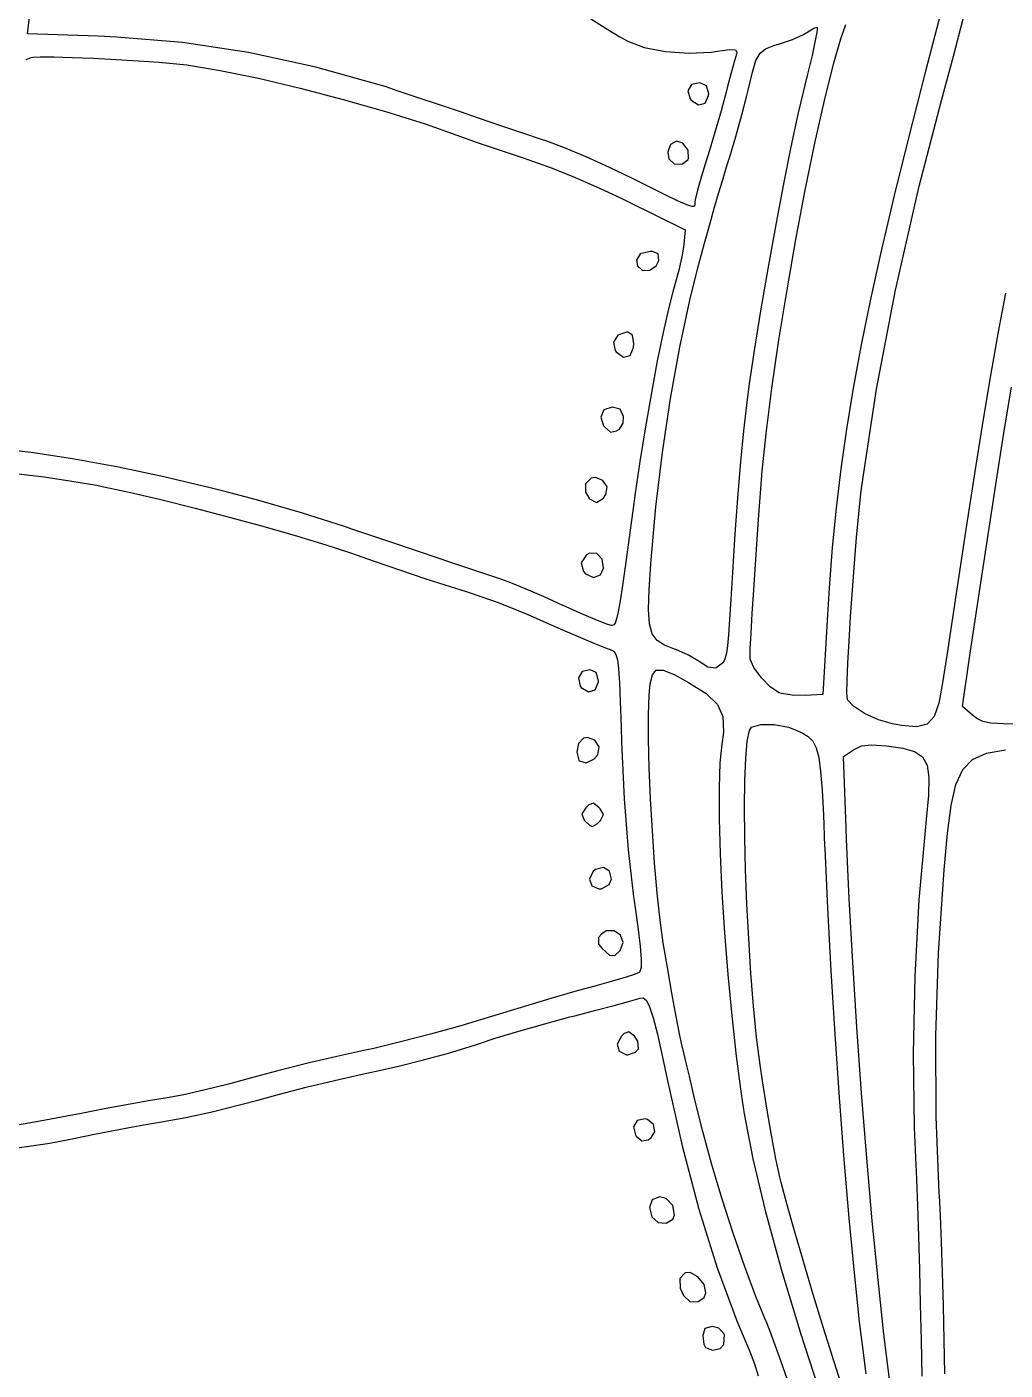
# Model space of a CAD drawing. Header units: inches. Extents: x -2.16 to 7.19, y -6.87 to -1.22.
# Drawn here: x -0.757 to -0.136, y -4.839 to -3.986 of the extents above; entities that cross this region are included whole.
import ezdxf

# ---------------------------------------------------------------- set-up
doc = ezdxf.new("R2010")
doc.units = ezdxf.units.IN
doc.header["$MEASUREMENT"] = 0
doc.layers.add('Front', color=13, linetype='CONTINUOUS', true_color=0xc83434)

msp = doc.modelspace()

# ---------------------------------------------------------------- linework, layer by layer
at = {"layer": 'Front', "linetype": 'CONTINUOUS'}
for p, q in [((-0.75656, -3.9908), (-0.75441, -3.97305)), ((-0.17442, -3.96905), (-0.18634, -4.01466)), ((-0.39954, -3.98102), (-0.38909, -3.9875)), ((-0.16862, -4.0051), (-0.16233, -3.98139)), ((-0.38909, -3.9875), (-0.38043, -3.99272)), ((-0.26384, -3.99134), (-0.26166, -3.99007)), ((-0.26166, -3.99007), (-0.25723, -3.98735)), ((-0.25723, -3.98735), (-0.25511, -3.98655)), ((-0.25517, -3.98883), (-0.25631, -3.99511)), ((-0.25511, -3.98655), (-0.25517, -3.98883)), ((-0.24009, -3.9941), (-0.237, -3.98492)), ((-0.71153, -3.99237), (-0.75656, -3.9908)), ((-0.69981, -3.99288), (-0.71153, -3.99237)), ((-0.6581, -3.99642), (-0.69981, -3.99288)), ((-0.61626, -4.00277), (-0.6581, -3.99642)), ((-0.38043, -3.99272), (-0.37541, -3.99558)), ((-0.37541, -3.99558), (-0.365, -3.99944)), ((-0.28786, -4.00029), (-0.28264, -3.99826)), ((-0.28264, -3.99826), (-0.27896, -3.99717)), ((-0.27896, -3.99717), (-0.27072, -3.99436)), ((-0.27072, -3.99436), (-0.26384, -3.99134)), ((-0.25631, -3.99511), (-0.25837, -4.00458)), ((-0.24443, -4.00938), (-0.24009, -3.9941)), ((-0.75726, -4.00724), (-0.75412, -4.00593)), ((-0.75412, -4.00593), (-0.7531, -4.00571)), ((-0.7531, -4.00571), (-0.74843, -4.00542)), ((-0.74843, -4.00542), (-0.7398, -4.00547)), ((-0.7398, -4.00547), (-0.72822, -4.00579)), ((-0.72822, -4.00579), (-0.71471, -4.00634)), ((-0.71471, -4.00634), (-0.70031, -4.00707)), ((-0.70031, -4.00707), (-0.68602, -4.00792)), ((-0.57346, -4.01211), (-0.61626, -4.00277)), ((-0.365, -3.99944), (-0.35149, -4.00201)), ((-0.35149, -4.00201), (-0.33666, -4.00308)), ((-0.33666, -4.00308), (-0.32229, -4.00247)), ((-0.32229, -4.00247), (-0.31832, -4.00193)), ((-0.31832, -4.00193), (-0.31074, -4.00086)), ((-0.31074, -4.00086), (-0.30701, -4.00098)), ((-0.30641, -4.00379), (-0.3076, -4.00799)), ((-0.30701, -4.00098), (-0.30611, -4.00246)), ((-0.30611, -4.00246), (-0.30641, -4.00379)), ((-0.29396, -4.00774), (-0.2914, -4.00311)), ((-0.2914, -4.00311), (-0.28786, -4.00029)), ((-0.25837, -4.00458), (-0.26118, -4.0164)), ((-0.17617, -4.03311), (-0.16862, -4.0051)), ((-0.68602, -4.00792), (-0.67288, -4.00885)), ((-0.67288, -4.00885), (-0.66189, -4.00981)), ((-0.66189, -4.00981), (-0.65525, -4.01057)), ((-0.65525, -4.01057), (-0.63425, -4.01405)), ((-0.63425, -4.01405), (-0.60989, -4.01908)), ((-0.52882, -4.02461), (-0.57346, -4.01211)), ((-0.30965, -4.0156), (-0.31216, -4.02514)), ((-0.3076, -4.00799), (-0.30965, -4.0156)), ((-0.29889, -4.02655), (-0.29623, -4.01522)), ((-0.29623, -4.01522), (-0.29396, -4.00774)), ((-0.2504, -4.03317), (-0.24443, -4.00938)), ((-0.18634, -4.01466), (-0.19689, -4.05598)), ((-0.60989, -4.01908), (-0.58342, -4.02533)), ((-0.5217, -4.027), (-0.52882, -4.02461)), ((-0.33491, -4.02306), (-0.3372, -4.027)), ((-0.32963, -4.022), (-0.33491, -4.02306)), ((-0.32539, -4.02388), (-0.32963, -4.022)), ((-0.324, -4.02901), (-0.32539, -4.02388)), ((-0.26293, -4.02342), (-0.26711, -4.04109)), ((-0.26118, -4.0164), (-0.26293, -4.02342)), ((-0.58342, -4.02533), (-0.55611, -4.03247)), ((-0.55611, -4.03247), (-0.52923, -4.04016)), ((-0.4815, -4.04047), (-0.5217, -4.027)), ((-0.3372, -4.027), (-0.33569, -4.0322)), ((-0.33569, -4.0322), (-0.33513, -4.03294)), ((-0.33513, -4.03294), (-0.33037, -4.03602)), ((-0.32614, -4.03482), (-0.32403, -4.02991)), ((-0.32403, -4.02991), (-0.324, -4.02901)), ((-0.31285, -4.0278), (-0.31613, -4.03985)), ((-0.31216, -4.02514), (-0.31285, -4.0278)), ((-0.30286, -4.04224), (-0.29969, -4.02993)), ((-0.29969, -4.02993), (-0.29889, -4.02655)), ((-0.25653, -4.06035), (-0.2504, -4.03317)), ((-0.19027, -4.08754), (-0.17617, -4.03311)), ((-0.52923, -4.04016), (-0.50403, -4.04809)), ((-0.47021, -4.04446), (-0.4815, -4.04047)), ((-0.33037, -4.03602), (-0.32614, -4.03482)), ((-0.31613, -4.03985), (-0.32023, -4.05404)), ((-0.26711, -4.04109), (-0.27176, -4.06266)), ((-0.50403, -4.04809), (-0.484, -4.05509)), ((-0.45543, -4.04955), (-0.47021, -4.04446)), ((-0.44146, -4.05424), (-0.45543, -4.04955)), ((-0.30672, -4.05607), (-0.30286, -4.04224)), ((-0.484, -4.05509), (-0.47099, -4.05977)), ((-0.43025, -4.05785), (-0.44146, -4.05424)), ((-0.42683, -4.05898), (-0.43025, -4.05785)), ((-0.32023, -4.05404), (-0.32438, -4.06775)), ((-0.31061, -4.06905), (-0.30672, -4.05607)), ((-0.19689, -4.05598), (-0.20616, -4.09352)), ((-0.47099, -4.05977), (-0.45584, -4.065)), ((-0.45584, -4.065), (-0.44116, -4.06989)), ((-0.41554, -4.06327), (-0.42683, -4.05898)), ((-0.40898, -4.06602), (-0.41554, -4.06327)), ((-0.40181, -4.06903), (-0.40898, -4.06602)), ((-0.34826, -4.06113), (-0.34998, -4.06602)), ((-0.34998, -4.06602), (-0.34934, -4.0703)), ((-0.34438, -4.05905), (-0.34826, -4.06113)), ((-0.34044, -4.0603), (-0.34438, -4.05905)), ((-0.33692, -4.06463), (-0.34044, -4.0603)), ((-0.33672, -4.06998), (-0.33692, -4.06463)), ((-0.27176, -4.06266), (-0.27667, -4.08706)), ((-0.26265, -4.09004), (-0.25653, -4.06035)), ((-0.44116, -4.06989), (-0.4365, -4.07139)), ((-0.4365, -4.07139), (-0.42502, -4.07547)), ((-0.42502, -4.07547), (-0.41071, -4.08122)), ((-0.38707, -4.07567), (-0.40181, -4.06903)), ((-0.37275, -4.08255), (-0.38707, -4.07567)), ((-0.34934, -4.0703), (-0.34597, -4.07347)), ((-0.34597, -4.07347), (-0.3411, -4.07365)), ((-0.3411, -4.07365), (-0.33719, -4.07092)), ((-0.33719, -4.07092), (-0.33672, -4.06998)), ((-0.32539, -4.07095), (-0.32856, -4.08132)), ((-0.32438, -4.06775), (-0.32539, -4.07095)), ((-0.3153, -4.08416), (-0.31258, -4.07534)), ((-0.31258, -4.07534), (-0.31061, -4.06905)), ((-0.41071, -4.08122), (-0.39515, -4.08796)), ((-0.36355, -4.08715), (-0.37275, -4.08255)), ((-0.32856, -4.08132), (-0.33105, -4.09013)), ((-0.31774, -4.09232), (-0.3153, -4.08416)), ((-0.39515, -4.08796), (-0.37992, -4.09503)), ((-0.35171, -4.09303), (-0.36355, -4.08715)), ((-0.33105, -4.09013), (-0.33251, -4.09614)), ((-0.32023, -4.10091), (-0.31774, -4.09232)), ((-0.27667, -4.08706), (-0.28165, -4.11325)), ((-0.2686, -4.12132), (-0.26265, -4.09004)), ((-0.20539, -4.1535), (-0.19027, -4.08754)), ((-0.37992, -4.09503), (-0.37525, -4.09732)), ((-0.37525, -4.09732), (-0.339, -4.1153)), ((-0.34337, -4.09707), (-0.35171, -4.09303)), ((-0.33792, -4.09951), (-0.34337, -4.09707)), ((-0.33474, -4.10057), (-0.33792, -4.09951)), ((-0.33322, -4.10049), (-0.33474, -4.10057)), ((-0.33276, -4.09949), (-0.33322, -4.10049)), ((-0.33275, -4.09783), (-0.33276, -4.09949)), ((-0.33251, -4.09614), (-0.33275, -4.09783)), ((-0.32307, -4.11104), (-0.32023, -4.10091)), ((-0.20616, -4.09352), (-0.21424, -4.12777)), ((-0.339, -4.1153), (-0.33971, -4.12454)), ((-0.32658, -4.12381), (-0.32307, -4.11104)), ((-0.28165, -4.11325), (-0.28651, -4.14015)), ((-0.33971, -4.12454), (-0.34078, -4.13129)), ((-0.33108, -4.1403), (-0.32658, -4.12381)), ((-0.27423, -4.15331), (-0.2686, -4.12132)), ((-0.36753, -4.1305), (-0.36989, -4.13457)), ((-0.36989, -4.13457), (-0.36923, -4.13809)), ((-0.36117, -4.12905), (-0.36753, -4.1305)), ((-0.35969, -4.12909), (-0.36117, -4.12905)), ((-0.35605, -4.13044), (-0.35969, -4.12909)), ((-0.35725, -4.13816), (-0.3557, -4.13467)), ((-0.3557, -4.13467), (-0.35605, -4.13044)), ((-0.34078, -4.13129), (-0.34299, -4.14097)), ((-0.21424, -4.12777), (-0.22123, -4.15922)), ((-0.36923, -4.13809), (-0.36603, -4.14108)), ((-0.36603, -4.14108), (-0.36138, -4.14093)), ((-0.36138, -4.14093), (-0.35725, -4.13816)), ((-0.34299, -4.14097), (-0.3459, -4.15177)), ((-0.33603, -4.16), (-0.33108, -4.1403)), ((-0.28651, -4.14015), (-0.29106, -4.16671)), ((-0.3459, -4.15177), (-0.34672, -4.15454)), ((-0.34672, -4.15454), (-0.34961, -4.16544)), ((-0.34236, -4.18981), (-0.33603, -4.16)), ((-0.27936, -4.1851), (-0.27423, -4.15331)), ((-0.22123, -4.15922), (-0.22722, -4.18837)), ((-0.21747, -4.21636), (-0.20539, -4.1535)), ((-0.13564, -4.15544), (-0.14013, -4.17996)), ((-0.34961, -4.16544), (-0.35296, -4.1804)), ((-0.29106, -4.16671), (-0.2951, -4.19188)), ((-0.38171, -4.18217), (-0.38444, -4.18661)), ((-0.38444, -4.18661), (-0.38347, -4.19182)), ((-0.37622, -4.1803), (-0.38171, -4.18217)), ((-0.37533, -4.18034), (-0.37622, -4.1803)), ((-0.37233, -4.18223), (-0.37533, -4.18034)), ((-0.3715, -4.18776), (-0.37233, -4.18223)), ((-0.35296, -4.1804), (-0.35661, -4.19849)), ((-0.28383, -4.21579), (-0.27936, -4.1851)), ((-0.14013, -4.17996), (-0.14476, -4.20648)), ((-0.38347, -4.19182), (-0.38283, -4.19269)), ((-0.38283, -4.19269), (-0.378, -4.19607)), ((-0.378, -4.19607), (-0.37388, -4.19497)), ((-0.37388, -4.19497), (-0.37163, -4.1899)), ((-0.37163, -4.1899), (-0.3715, -4.18776)), ((-0.34818, -4.22244), (-0.34236, -4.18981)), ((-0.2951, -4.19188), (-0.29844, -4.21458)), ((-0.22722, -4.18837), (-0.23231, -4.21572)), ((-0.35661, -4.19849), (-0.36038, -4.2188)), ((-0.14476, -4.20648), (-0.14961, -4.23547)), ((-0.36038, -4.2188), (-0.36412, -4.24041)), ((-0.29844, -4.21458), (-0.30002, -4.22655)), ((-0.28748, -4.24449), (-0.28383, -4.21579)), ((-0.23231, -4.21572), (-0.23658, -4.24177)), ((-0.22661, -4.27655), (-0.21747, -4.21636)), ((-0.13607, -4.24166), (-0.13174, -4.21513)), ((-0.38521, -4.2278), (-0.39055, -4.22964)), ((-0.38022, -4.22907), (-0.38521, -4.2278)), ((-0.37815, -4.23376), (-0.38022, -4.22907)), ((-0.35329, -4.25666), (-0.34818, -4.22244)), ((-0.30002, -4.22655), (-0.30188, -4.2429)), ((-0.39055, -4.22964), (-0.39257, -4.23414)), ((-0.39257, -4.23414), (-0.39068, -4.23973)), ((-0.37837, -4.23798), (-0.37815, -4.23376)), ((-0.14961, -4.23547), (-0.15476, -4.2674)), ((-0.39068, -4.23973), (-0.39015, -4.24042)), ((-0.39015, -4.24042), (-0.38642, -4.24366)), ((-0.38642, -4.24366), (-0.38245, -4.24291)), ((-0.38245, -4.24291), (-0.38065, -4.24185)), ((-0.38065, -4.24185), (-0.37837, -4.23798)), ((-0.36412, -4.24041), (-0.36765, -4.26242)), ((-0.30188, -4.2429), (-0.30377, -4.26229)), ((-0.29015, -4.2703), (-0.28748, -4.24449)), ((-0.23658, -4.24177), (-0.24014, -4.267)), ((-0.14077, -4.27137), (-0.13607, -4.24166)), ((-0.75277, -4.25689), (-0.77664, -4.25401)), ((-0.72663, -4.26093), (-0.75277, -4.25689)), ((-0.69881, -4.26603), (-0.72663, -4.26093)), ((-0.36765, -4.26242), (-0.3708, -4.28391)), ((-0.35749, -4.29121), (-0.35329, -4.25666)), ((-0.30377, -4.26229), (-0.30554, -4.2828)), ((-0.76412, -4.26995), (-0.74601, -4.27218)), ((-0.66989, -4.27209), (-0.69881, -4.26603)), ((-0.29114, -4.28238), (-0.29025, -4.27134)), ((-0.29025, -4.27134), (-0.29015, -4.2703)), ((-0.24014, -4.267), (-0.24308, -4.29192)), ((-0.15476, -4.2674), (-0.16031, -4.30273)), ((-0.14593, -4.30471), (-0.14077, -4.27137)), ((-0.74601, -4.27218), (-0.72834, -4.27473)), ((-0.72834, -4.27473), (-0.71243, -4.27745)), ((-0.71243, -4.27745), (-0.709, -4.27812)), ((-0.709, -4.27812), (-0.69187, -4.28179)), ((-0.64049, -4.279), (-0.66989, -4.27209)), ((-0.62949, -4.28186), (-0.64049, -4.279)), ((-0.40212, -4.27654), (-0.40226, -4.28186)), ((-0.39855, -4.27297), (-0.40212, -4.27654)), ((-0.39595, -4.27252), (-0.39855, -4.27297)), ((-0.39125, -4.27436), (-0.39595, -4.27252)), ((-0.38851, -4.2785), (-0.39125, -4.27436)), ((-0.38922, -4.28332), (-0.38851, -4.2785)), ((-0.22735, -4.28264), (-0.22661, -4.27655)), ((-0.69187, -4.28179), (-0.67186, -4.2865)), ((-0.67186, -4.2865), (-0.65008, -4.29194)), ((-0.61118, -4.28664), (-0.62949, -4.28186)), ((-0.58257, -4.29491), (-0.61118, -4.28664)), ((-0.40226, -4.28186), (-0.39971, -4.28608)), ((-0.39971, -4.28608), (-0.39522, -4.28829)), ((-0.39522, -4.28829), (-0.39087, -4.28561)), ((-0.39087, -4.28561), (-0.38922, -4.28332)), ((-0.3715, -4.28905), (-0.37442, -4.31067)), ((-0.3708, -4.28391), (-0.3715, -4.28905)), ((-0.30554, -4.2828), (-0.30701, -4.30246)), ((-0.29217, -4.29612), (-0.29114, -4.28238)), ((-0.22871, -4.29552), (-0.22735, -4.28264)), ((-0.65008, -4.29194), (-0.6276, -4.29782)), ((-0.55525, -4.3037), (-0.58257, -4.29491)), ((-0.36059, -4.32487), (-0.35749, -4.29121)), ((-0.29327, -4.31158), (-0.29217, -4.29612)), ((-0.24308, -4.29192), (-0.24549, -4.31702)), ((-0.2301, -4.31055), (-0.22871, -4.29552)), ((-0.6276, -4.29782), (-0.60554, -4.30385)), ((-0.60554, -4.30385), (-0.58497, -4.30974)), ((-0.54986, -4.30553), (-0.55525, -4.3037)), ((-0.52841, -4.31281), (-0.54986, -4.30553)), ((-0.30701, -4.30246), (-0.30759, -4.31155)), ((-0.16031, -4.30273), (-0.16631, -4.34191)), ((-0.15162, -4.34212), (-0.14593, -4.30471)), ((-0.58497, -4.30974), (-0.56699, -4.31519)), ((-0.50707, -4.32001), (-0.52841, -4.31281)), ((-0.37442, -4.31067), (-0.37677, -4.32784)), ((-0.30759, -4.31155), (-0.30885, -4.33285)), ((-0.29436, -4.32782), (-0.29327, -4.31158)), ((-0.23147, -4.32695), (-0.2301, -4.31055)), ((-0.56699, -4.31519), (-0.55269, -4.31991)), ((-0.55269, -4.31991), (-0.5515, -4.32034)), ((-0.5515, -4.32034), (-0.53629, -4.32569)), ((-0.48712, -4.3267), (-0.50707, -4.32001)), ((-0.4015, -4.32155), (-0.40499, -4.3267)), ((-0.39963, -4.32045), (-0.4015, -4.32155)), ((-0.39505, -4.32074), (-0.39963, -4.32045)), ((-0.39161, -4.32433), (-0.39505, -4.32074)), ((-0.24549, -4.31702), (-0.24746, -4.34279)), ((-0.53629, -4.32569), (-0.5196, -4.33141)), ((-0.5196, -4.33141), (-0.50357, -4.33676)), ((-0.48699, -4.32675), (-0.48712, -4.3267)), ((-0.46933, -4.33264), (-0.48699, -4.32675)), ((-0.40499, -4.3267), (-0.4035, -4.33209)), ((-0.39272, -4.33428), (-0.39075, -4.33005)), ((-0.39075, -4.33005), (-0.39161, -4.32433)), ((-0.37677, -4.32784), (-0.37866, -4.34108)), ((-0.36185, -4.34386), (-0.36076, -4.32723)), ((-0.36076, -4.32723), (-0.36059, -4.32487)), ((-0.2954, -4.34387), (-0.29436, -4.32782)), ((-0.23276, -4.34393), (-0.23147, -4.32695)), ((-0.50357, -4.33676), (-0.4915, -4.34067)), ((-0.45525, -4.33729), (-0.46933, -4.33264)), ((-0.44955, -4.33939), (-0.45525, -4.33729)), ((-0.43995, -4.34331), (-0.44955, -4.33939)), ((-0.4035, -4.33209), (-0.40217, -4.33362)), ((-0.40217, -4.33362), (-0.39717, -4.33602)), ((-0.39717, -4.33602), (-0.39272, -4.33428)), ((-0.30885, -4.33285), (-0.30988, -4.34972)), ((-0.4915, -4.34067), (-0.47808, -4.34494)), ((-0.47808, -4.34494), (-0.46744, -4.34846)), ((-0.46744, -4.34846), (-0.45825, -4.35174)), ((-0.42846, -4.34827), (-0.43995, -4.34331)), ((-0.4165, -4.35366), (-0.42846, -4.34827)), ((-0.37866, -4.34108), (-0.38016, -4.35089)), ((-0.36218, -4.35633), (-0.36185, -4.34386)), ((-0.29632, -4.35877), (-0.2954, -4.34387)), ((-0.24746, -4.34279), (-0.24853, -4.35976)), ((-0.23392, -4.36068), (-0.23276, -4.34393)), ((-0.16631, -4.34191), (-0.17287, -4.38542)), ((-0.1579, -4.38405), (-0.15162, -4.34212)), ((-0.45825, -4.35174), (-0.44917, -4.35527)), ((-0.44917, -4.35527), (-0.43886, -4.35958)), ((-0.41648, -4.35367), (-0.4165, -4.35366)), ((-0.40556, -4.3586), (-0.41648, -4.35367)), ((-0.38016, -4.35089), (-0.38138, -4.35779)), ((-0.36155, -4.36535), (-0.36218, -4.35633)), ((-0.30988, -4.34972), (-0.31073, -4.36271)), ((-0.43886, -4.35958), (-0.42599, -4.36518)), ((-0.42599, -4.36518), (-0.41823, -4.36859)), ((-0.39616, -4.36265), (-0.40556, -4.3586)), ((-0.38928, -4.36541), (-0.39616, -4.36265)), ((-0.38592, -4.36645), (-0.38928, -4.36541)), ((-0.38337, -4.36489), (-0.38432, -4.3661)), ((-0.38242, -4.36229), (-0.38337, -4.36489)), ((-0.38138, -4.35779), (-0.38242, -4.36229)), ((-0.35978, -4.37165), (-0.36155, -4.36535)), ((-0.31073, -4.36271), (-0.31146, -4.37237)), ((-0.29706, -4.37156), (-0.29632, -4.35877)), ((-0.24853, -4.35976), (-0.2515, -4.4103)), ((-0.23489, -4.37642), (-0.23392, -4.36068)), ((-0.41823, -4.36859), (-0.40695, -4.3735)), ((-0.40695, -4.3735), (-0.39702, -4.3777)), ((-0.38537, -4.36644), (-0.38592, -4.36645)), ((-0.38432, -4.3661), (-0.38537, -4.36644)), ((-0.35667, -4.37595), (-0.35978, -4.37165)), ((-0.31146, -4.37237), (-0.31212, -4.37926)), ((-0.29755, -4.38128), (-0.29706, -4.37156)), ((-0.39702, -4.3777), (-0.38953, -4.38074)), ((-0.38953, -4.38074), (-0.38551, -4.3822)), ((-0.38551, -4.3822), (-0.38548, -4.38221)), ((-0.38548, -4.38221), (-0.38403, -4.38296)), ((-0.35205, -4.37895), (-0.35667, -4.37595)), ((-0.34572, -4.38139), (-0.35205, -4.37895)), ((-0.34478, -4.38171), (-0.34572, -4.38139)), ((-0.33674, -4.38523), (-0.34478, -4.38171)), ((-0.31212, -4.37926), (-0.31277, -4.38394)), ((-0.29773, -4.38698), (-0.29755, -4.38128)), ((-0.23563, -4.39035), (-0.23489, -4.37642)), ((-0.38403, -4.38296), (-0.38288, -4.38477)), ((-0.38288, -4.38477), (-0.38199, -4.38823)), ((-0.38199, -4.38823), (-0.38127, -4.39397)), ((-0.33013, -4.38923), (-0.33674, -4.38523)), ((-0.32443, -4.39289), (-0.33013, -4.38923)), ((-0.31532, -4.39039), (-0.3195, -4.39356)), ((-0.31518, -4.39022), (-0.31532, -4.39039)), ((-0.31425, -4.38886), (-0.31518, -4.39022)), ((-0.31346, -4.38695), (-0.31425, -4.38886)), ((-0.31277, -4.38394), (-0.31346, -4.38695)), ((-0.29767, -4.38775), (-0.29773, -4.38698)), ((-0.29529, -4.39317), (-0.29767, -4.38775)), ((-0.23608, -4.40168), (-0.23563, -4.39035)), ((-0.17287, -4.38542), (-0.17547, -4.4028)), ((-0.16294, -4.4178), (-0.1579, -4.38405)), ((-0.40431, -4.39573), (-0.40668, -4.39978)), ((-0.40668, -4.39978), (-0.40552, -4.40488)), ((-0.3993, -4.39454), (-0.40431, -4.39573)), ((-0.39544, -4.39631), (-0.3993, -4.39454)), ((-0.394, -4.40151), (-0.39544, -4.39631)), ((-0.38127, -4.39397), (-0.38067, -4.40258)), ((-0.36114, -4.40342), (-0.35971, -4.3977)), ((-0.35971, -4.3977), (-0.35724, -4.39485)), ((-0.35724, -4.39485), (-0.35294, -4.39483)), ((-0.35294, -4.39483), (-0.346, -4.39763)), ((-0.346, -4.39763), (-0.33674, -4.40259)), ((-0.3195, -4.39356), (-0.32443, -4.39289)), ((-0.29051, -4.39963), (-0.29529, -4.39317)), ((-0.2847, -4.40551), (-0.29051, -4.39963)), ((-0.40552, -4.40488), (-0.40489, -4.40572)), ((-0.40489, -4.40572), (-0.40026, -4.40859)), ((-0.40026, -4.40859), (-0.39609, -4.40725)), ((-0.39609, -4.40725), (-0.39402, -4.40232)), ((-0.39402, -4.40232), (-0.394, -4.40151)), ((-0.38067, -4.40258), (-0.38012, -4.41468)), ((-0.36186, -4.41065), (-0.36114, -4.40342)), ((-0.33674, -4.40259), (-0.3255, -4.40969)), ((-0.2792, -4.40918), (-0.2847, -4.40551)), ((-0.23618, -4.40962), (-0.23608, -4.40168)), ((-0.17547, -4.4028), (-0.17783, -4.41569)), ((-0.38012, -4.41468), (-0.37956, -4.43086)), ((-0.36226, -4.42301), (-0.36186, -4.41065)), ((-0.3255, -4.40969), (-0.31847, -4.41655)), ((-0.31847, -4.41655), (-0.31504, -4.4243)), ((-0.27768, -4.40967), (-0.2792, -4.40918)), ((-0.27089, -4.41068), (-0.27768, -4.40967)), ((-0.26275, -4.41082), (-0.27089, -4.41068)), ((-0.2515, -4.4103), (-0.26275, -4.41082)), ((-0.23588, -4.41337), (-0.23618, -4.40962)), ((-0.2358, -4.41357), (-0.23588, -4.41337)), ((-0.23204, -4.41776), (-0.2358, -4.41357)), ((-0.17783, -4.41569), (-0.18086, -4.42422)), ((-0.3622, -4.4387), (-0.36226, -4.42301)), ((-0.31504, -4.4243), (-0.3146, -4.43407)), ((-0.22502, -4.42226), (-0.23204, -4.41776)), ((-0.21627, -4.42624), (-0.22502, -4.42226)), ((-0.18086, -4.42422), (-0.18533, -4.429)), ((-0.15645, -4.42342), (-0.16294, -4.4178)), ((-0.15384, -4.42546), (-0.15645, -4.42342)), ((-0.15002, -4.42735), (-0.15384, -4.42546)), ((-0.37956, -4.43086), (-0.37926, -4.44059)), ((-0.3146, -4.43407), (-0.31559, -4.4418)), ((-0.29946, -4.43997), (-0.29811, -4.43312)), ((-0.29811, -4.43312), (-0.29686, -4.43096)), ((-0.29686, -4.43096), (-0.29091, -4.42932)), ((-0.29091, -4.42932), (-0.2824, -4.4294)), ((-0.2824, -4.4294), (-0.27342, -4.43109)), ((-0.27342, -4.43109), (-0.26954, -4.43245)), ((-0.26954, -4.43245), (-0.26466, -4.43461)), ((-0.20729, -4.42888), (-0.21627, -4.42624)), ((-0.20167, -4.42989), (-0.20729, -4.42888)), ((-0.19201, -4.43068), (-0.20167, -4.42989)), ((-0.18533, -4.429), (-0.19201, -4.43068)), ((-0.14477, -4.42844), (-0.15002, -4.42735)), ((-0.1369, -4.42893), (-0.14477, -4.42844)), ((-0.12522, -4.42905), (-0.1369, -4.42893)), ((-0.40666, -4.44142), (-0.40779, -4.44696)), ((-0.40355, -4.43797), (-0.40666, -4.44142)), ((-0.40095, -4.43751), (-0.40355, -4.43797)), ((-0.39623, -4.43934), (-0.40095, -4.43751)), ((-0.39353, -4.44354), (-0.39623, -4.43934)), ((-0.37926, -4.44059), (-0.37768, -4.47655)), ((-0.36173, -4.45685), (-0.3622, -4.4387)), ((-0.31559, -4.4418), (-0.31683, -4.45357)), ((-0.30041, -4.45078), (-0.29946, -4.43997)), ((-0.26466, -4.43461), (-0.26083, -4.43687)), ((-0.26083, -4.43687), (-0.2579, -4.43984)), ((-0.2579, -4.43984), (-0.2557, -4.44413)), ((-0.22686, -4.44294), (-0.22052, -4.44218)), ((-0.22052, -4.44218), (-0.21117, -4.44289)), ((-0.40779, -4.44696), (-0.40648, -4.45189)), ((-0.39686, -4.45137), (-0.39431, -4.44847)), ((-0.39431, -4.44847), (-0.39353, -4.44354)), ((-0.30098, -4.46493), (-0.30041, -4.45078)), ((-0.2557, -4.44413), (-0.25408, -4.45034)), ((-0.25408, -4.45034), (-0.2529, -4.45908)), ((-0.23848, -4.44965), (-0.232, -4.4454)), ((-0.23678, -4.49497), (-0.23848, -4.44965)), ((-0.232, -4.4454), (-0.22686, -4.44294)), ((-0.21117, -4.44289), (-0.21101, -4.44291)), ((-0.21101, -4.44291), (-0.20071, -4.44439)), ((-0.20071, -4.44439), (-0.19322, -4.44644)), ((-0.19322, -4.44644), (-0.18818, -4.44975)), ((-0.18818, -4.44975), (-0.18527, -4.45503)), ((-0.15639, -4.4515), (-0.14752, -4.44751)), ((-0.14752, -4.44751), (-0.1355, -4.44534)), ((-0.40648, -4.45189), (-0.40599, -4.45247)), ((-0.40599, -4.45247), (-0.40179, -4.45366)), ((-0.40179, -4.45366), (-0.39686, -4.45137)), ((-0.3609, -4.47657), (-0.36173, -4.45685)), ((-0.31683, -4.45357), (-0.3174, -4.46957)), ((-0.2529, -4.45908), (-0.25198, -4.47096)), ((-0.18527, -4.45503), (-0.18415, -4.46298)), ((-0.1671, -4.46746), (-0.16272, -4.45794)), ((-0.16272, -4.45794), (-0.15639, -4.4515)), ((-0.30118, -4.48186), (-0.30098, -4.46493)), ((-0.18415, -4.46298), (-0.18448, -4.4743)), ((-0.17011, -4.48072), (-0.1671, -4.46746)), ((-0.37768, -4.47655), (-0.37517, -4.50885)), ((-0.35975, -4.49698), (-0.3609, -4.47657)), ((-0.3174, -4.46957), (-0.31735, -4.48908)), ((-0.25198, -4.47096), (-0.25119, -4.48659)), ((-0.18448, -4.4743), (-0.18593, -4.48969)), ((-0.40191, -4.48214), (-0.40462, -4.48599)), ((-0.39999, -4.48033), (-0.40191, -4.48214)), ((-0.3971, -4.47933), (-0.39999, -4.48033)), ((-0.39359, -4.48214), (-0.3971, -4.47933)), ((-0.39291, -4.48283), (-0.39359, -4.48214)), ((-0.39081, -4.48649), (-0.39291, -4.48283)), ((-0.30102, -4.50094), (-0.30118, -4.48186)), ((-0.17235, -4.49833), (-0.17011, -4.48072)), ((-0.40462, -4.48599), (-0.40337, -4.48952)), ((-0.40337, -4.48952), (-0.40285, -4.49017)), ((-0.40285, -4.49017), (-0.39936, -4.49337)), ((-0.39936, -4.49337), (-0.39775, -4.49405)), ((-0.39775, -4.49405), (-0.39477, -4.49235)), ((-0.39477, -4.49235), (-0.39264, -4.49017)), ((-0.39264, -4.49017), (-0.39081, -4.48649)), ((-0.31735, -4.48908), (-0.31673, -4.51139)), ((-0.25119, -4.48659), (-0.25036, -4.50656)), ((-0.18593, -4.48969), (-0.18643, -4.49426)), ((-0.35833, -4.51718), (-0.35975, -4.49698)), ((-0.30053, -4.52161), (-0.30102, -4.50094)), ((-0.2365, -4.50213), (-0.23678, -4.49497)), ((-0.23477, -4.54001), (-0.2365, -4.50213)), ((-0.18643, -4.49426), (-0.1906, -4.54066)), ((-0.17453, -4.52147), (-0.17235, -4.49833)), ((-0.37517, -4.50885), (-0.37166, -4.53879)), ((-0.25036, -4.50656), (-0.2503, -4.50796)), ((-0.2503, -4.50796), (-0.24859, -4.54599)), ((-0.35667, -4.53631), (-0.35833, -4.51718)), ((-0.31673, -4.51139), (-0.31557, -4.53579)), ((-0.39728, -4.52251), (-0.39975, -4.52746)), ((-0.39975, -4.52746), (-0.39829, -4.53176)), ((-0.39579, -4.5213), (-0.39728, -4.52251)), ((-0.39083, -4.52015), (-0.39579, -4.5213)), ((-0.38688, -4.52248), (-0.39083, -4.52015)), ((-0.38708, -4.5308), (-0.38574, -4.52749)), ((-0.38574, -4.52749), (-0.38688, -4.52248)), ((-0.29972, -4.54325), (-0.30053, -4.52161)), ((-0.17808, -4.57415), (-0.17453, -4.52147)), ((-0.39829, -4.53176), (-0.39369, -4.53369)), ((-0.39369, -4.53369), (-0.39213, -4.5336)), ((-0.39213, -4.5336), (-0.38708, -4.5308)), ((-0.35483, -4.55348), (-0.35667, -4.53631)), ((-0.31557, -4.53579), (-0.31393, -4.56154)), ((-0.37166, -4.53879), (-0.37129, -4.54134)), ((-0.37129, -4.54134), (-0.36902, -4.55782)), ((-0.2986, -4.56527), (-0.29972, -4.54325)), ((-0.23255, -4.58009), (-0.23477, -4.54001)), ((-0.1906, -4.54066), (-0.1932, -4.58931)), ((-0.24859, -4.54599), (-0.24645, -4.58561)), ((-0.38901, -4.56029), (-0.39215, -4.56238)), ((-0.38393, -4.56019), (-0.38901, -4.56029)), ((-0.37992, -4.56301), (-0.38393, -4.56019)), ((-0.36902, -4.55782), (-0.36756, -4.56996)), ((-0.35285, -4.5678), (-0.35483, -4.55348)), ((-0.31393, -4.56154), (-0.31183, -4.58794)), ((-0.39215, -4.56238), (-0.39388, -4.56462)), ((-0.39388, -4.56462), (-0.39388, -4.56868)), ((-0.39388, -4.56868), (-0.39387, -4.56873)), ((-0.39387, -4.56873), (-0.39157, -4.57147)), ((-0.38027, -4.57283), (-0.37826, -4.5676)), ((-0.37826, -4.5676), (-0.37992, -4.56301)), ((-0.36756, -4.56996), (-0.36687, -4.57835)), ((-0.35023, -4.5836), (-0.35285, -4.5678)), ((-0.29718, -4.58708), (-0.2986, -4.56527)), ((-0.39157, -4.57147), (-0.38696, -4.57569)), ((-0.38696, -4.57569), (-0.38354, -4.57588)), ((-0.38354, -4.57588), (-0.38027, -4.57283)), ((-0.36687, -4.57835), (-0.36692, -4.5836)), ((-0.1798, -4.62694), (-0.17808, -4.57415)), ((-0.36817, -4.58681), (-0.37178, -4.58822)), ((-0.36766, -4.58629), (-0.36817, -4.58681)), ((-0.36692, -4.5836), (-0.36766, -4.58629)), ((-0.34739, -4.5998), (-0.35023, -4.5836)), ((-0.29549, -4.60809), (-0.29718, -4.58708)), ((-0.24645, -4.58561), (-0.24395, -4.62595)), ((-0.2299, -4.62146), (-0.23255, -4.58009)), ((-0.39638, -4.59535), (-0.40756, -4.59843)), ((-0.38882, -4.59331), (-0.39638, -4.59535)), ((-0.37906, -4.59051), (-0.38882, -4.59331)), ((-0.37178, -4.58822), (-0.37906, -4.59051)), ((-0.31183, -4.58794), (-0.30934, -4.61427)), ((-0.1932, -4.58931), (-0.19419, -4.63818)), ((-0.42202, -4.6026), (-0.43828, -4.60743)), ((-0.40756, -4.59843), (-0.42202, -4.6026)), ((-0.37481, -4.60513), (-0.369, -4.60346)), ((-0.369, -4.60346), (-0.36765, -4.603)), ((-0.36765, -4.603), (-0.36551, -4.60282)), ((-0.36551, -4.60282), (-0.36351, -4.60449)), ((-0.36351, -4.60449), (-0.36147, -4.60856)), ((-0.34465, -4.61461), (-0.34739, -4.5998)), ((-0.45487, -4.61247), (-0.46409, -4.61534)), ((-0.43828, -4.60743), (-0.45487, -4.61247)), ((-0.409, -4.61414), (-0.39575, -4.61072)), ((-0.39575, -4.61072), (-0.38404, -4.60764)), ((-0.38404, -4.60764), (-0.37481, -4.60513)), ((-0.36147, -4.60856), (-0.35923, -4.61554)), ((-0.29354, -4.62769), (-0.29549, -4.60809)), ((-0.48146, -4.62054), (-0.50062, -4.62587)), ((-0.46409, -4.61534), (-0.48146, -4.62054)), ((-0.44452, -4.62395), (-0.42813, -4.61925)), ((-0.42813, -4.61925), (-0.41215, -4.61495)), ((-0.41215, -4.61495), (-0.409, -4.61414)), ((-0.35923, -4.61554), (-0.35659, -4.62598)), ((-0.34224, -4.62683), (-0.34465, -4.61461)), ((-0.30934, -4.61427), (-0.30648, -4.63981)), ((-0.2269, -4.66323), (-0.2299, -4.62146)), ((-0.50062, -4.62587), (-0.51966, -4.63082)), ((-0.47083, -4.63221), (-0.45956, -4.62851)), ((-0.45956, -4.62851), (-0.44452, -4.62395)), ((-0.37934, -4.62707), (-0.38205, -4.63221)), ((-0.37757, -4.62539), (-0.37934, -4.62707)), ((-0.37465, -4.62432), (-0.37757, -4.62539)), ((-0.37115, -4.62707), (-0.37465, -4.62432)), ((-0.36897, -4.6304), (-0.37115, -4.62707)), ((-0.35659, -4.62598), (-0.35339, -4.64039)), ((-0.34038, -4.6353), (-0.34224, -4.62683)), ((-0.29134, -4.6453), (-0.29354, -4.62769)), ((-0.24395, -4.62595), (-0.24116, -4.66617)), ((-0.17966, -4.67826), (-0.1798, -4.62694)), ((-0.54302, -4.63626), (-0.56005, -4.64001)), ((-0.5367, -4.63489), (-0.54302, -4.63626)), ((-0.51966, -4.63082), (-0.5367, -4.63489)), ((-0.50499, -4.64213), (-0.48923, -4.63788)), ((-0.48923, -4.63788), (-0.47609, -4.63395)), ((-0.47609, -4.63395), (-0.4715, -4.63242)), ((-0.4715, -4.63242), (-0.47083, -4.63221)), ((-0.38205, -4.63221), (-0.38079, -4.63674)), ((-0.38079, -4.63674), (-0.37614, -4.63901)), ((-0.37525, -4.63905), (-0.37037, -4.63736)), ((-0.37037, -4.63736), (-0.36858, -4.6351)), ((-0.36858, -4.6351), (-0.36897, -4.6304)), ((-0.34028, -4.63572), (-0.34038, -4.6353)), ((-0.33866, -4.64237), (-0.34028, -4.63572)), ((-0.19419, -4.63818), (-0.19351, -4.68525)), ((-0.57929, -4.64458), (-0.59834, -4.64938)), ((-0.56005, -4.64001), (-0.57929, -4.64458)), ((-0.53799, -4.64996), (-0.52178, -4.6463)), ((-0.52178, -4.6463), (-0.50499, -4.64213)), ((-0.37614, -4.63901), (-0.37525, -4.63905)), ((-0.35339, -4.64039), (-0.35043, -4.6545)), ((-0.33624, -4.65247), (-0.33866, -4.64237)), ((-0.30648, -4.63981), (-0.30331, -4.66384)), ((-0.28984, -4.65556), (-0.29134, -4.6453)), ((-0.61424, -4.65367), (-0.62881, -4.6576)), ((-0.59834, -4.64938), (-0.61424, -4.65367)), ((-0.57964, -4.65962), (-0.5615, -4.65524)), ((-0.5615, -4.65524), (-0.54393, -4.65124)), ((-0.54393, -4.65124), (-0.53799, -4.64996)), ((-0.35043, -4.6545), (-0.34088, -4.69682)), ((-0.33332, -4.66471), (-0.33624, -4.65247)), ((-0.28707, -4.67292), (-0.28984, -4.65556)), ((-0.65724, -4.6643), (-0.66786, -4.66633)), ((-0.64368, -4.66127), (-0.65724, -4.6643)), ((-0.62881, -4.6576), (-0.64368, -4.66127)), ((-0.61033, -4.66772), (-0.59653, -4.66393)), ((-0.59653, -4.66393), (-0.57964, -4.65962)), ((-0.30331, -4.66384), (-0.30138, -4.67655)), ((-0.22361, -4.7045), (-0.2269, -4.66323)), ((-0.6914, -4.67033), (-0.70651, -4.67312)), ((-0.67846, -4.66805), (-0.6914, -4.67033)), ((-0.66906, -4.66651), (-0.67846, -4.66805)), ((-0.66786, -4.66633), (-0.66906, -4.66651)), ((-0.6383, -4.67488), (-0.62097, -4.67063)), ((-0.62097, -4.67063), (-0.61033, -4.66772)), ((-0.33021, -4.6778), (-0.33332, -4.66471)), ((-0.24116, -4.66617), (-0.23814, -4.7054)), ((-0.74845, -4.68118), (-0.76276, -4.68355)), ((-0.7315, -4.67794), (-0.74845, -4.68118)), ((-0.72242, -4.67616), (-0.7315, -4.67794)), ((-0.70651, -4.67312), (-0.72242, -4.67616)), ((-0.67133, -4.68158), (-0.65593, -4.67872)), ((-0.65593, -4.67872), (-0.6383, -4.67488)), ((-0.36931, -4.68074), (-0.3717, -4.6848)), ((-0.36433, -4.67954), (-0.36931, -4.68074)), ((-0.36277, -4.67995), (-0.36433, -4.67954)), ((-0.35901, -4.68325), (-0.36277, -4.67995)), ((-0.32777, -4.68759), (-0.33021, -4.6778)), ((-0.30138, -4.67655), (-0.29597, -4.70508)), ((-0.28412, -4.68989), (-0.28707, -4.67292)), ((-0.17762, -4.72655), (-0.17966, -4.67826)), ((-0.73025, -4.69276), (-0.71505, -4.6896)), ((-0.71505, -4.6896), (-0.69755, -4.68622)), ((-0.69755, -4.68622), (-0.68969, -4.6848)), ((-0.68969, -4.6848), (-0.68039, -4.68311)), ((-0.68039, -4.68311), (-0.67133, -4.68158)), ((-0.3717, -4.6848), (-0.37055, -4.68985)), ((-0.37055, -4.68985), (-0.36998, -4.69061)), ((-0.36063, -4.69183), (-0.35808, -4.68791)), ((-0.35808, -4.68791), (-0.35901, -4.68325)), ((-0.32217, -4.708), (-0.32777, -4.68759)), ((-0.19351, -4.68525), (-0.1927, -4.70406)), ((-0.76753, -4.69874), (-0.74237, -4.69513)), ((-0.74237, -4.69513), (-0.73025, -4.69276)), ((-0.36998, -4.69061), (-0.36635, -4.69369)), ((-0.36635, -4.69369), (-0.36236, -4.69286)), ((-0.36236, -4.69286), (-0.36063, -4.69183)), ((-0.34088, -4.69682), (-0.33016, -4.73701)), ((-0.28127, -4.70494), (-0.28412, -4.68989)), ((-0.29597, -4.70508), (-0.28819, -4.73787)), ((-0.27877, -4.71655), (-0.28127, -4.70494)), ((-0.23814, -4.7054), (-0.23495, -4.74277)), ((-0.22012, -4.74436), (-0.22361, -4.7045)), ((-0.1927, -4.70406), (-0.19206, -4.718)), ((-0.31557, -4.72997), (-0.32217, -4.708)), ((-0.27794, -4.71996), (-0.27877, -4.71655)), ((-0.27434, -4.73362), (-0.27794, -4.71996)), ((-0.19206, -4.718), (-0.19142, -4.73493)), ((-0.35987, -4.73102), (-0.36161, -4.7359)), ((-0.35528, -4.72905), (-0.35987, -4.73102)), ((-0.35105, -4.73017), (-0.35528, -4.72905)), ((-0.34669, -4.73466), (-0.35105, -4.73017)), ((-0.3084, -4.75223), (-0.31557, -4.72997)), ((-0.17751, -4.72836), (-0.17762, -4.72655)), ((-0.17685, -4.74115), (-0.17751, -4.72836)), ((-0.36161, -4.7359), (-0.36007, -4.74188)), ((-0.34677, -4.7433), (-0.34569, -4.7408)), ((-0.34569, -4.7408), (-0.34669, -4.73466)), ((-0.33016, -4.73701), (-0.31852, -4.77429)), ((-0.28819, -4.73787), (-0.27801, -4.77497)), ((-0.26955, -4.75072), (-0.27434, -4.73362)), ((-0.19142, -4.73493), (-0.19079, -4.75424)), ((-0.36007, -4.74188), (-0.35604, -4.74545)), ((-0.35604, -4.74545), (-0.35091, -4.74587)), ((-0.35091, -4.74587), (-0.34677, -4.7433)), ((-0.23495, -4.74277), (-0.23167, -4.77743)), ((-0.21648, -4.78192), (-0.22012, -4.74436)), ((-0.17619, -4.75774), (-0.17685, -4.74115)), ((-0.30107, -4.77348), (-0.3084, -4.75223)), ((-0.26387, -4.77023), (-0.26955, -4.75072)), ((-0.19079, -4.75424), (-0.19019, -4.77531)), ((-0.17554, -4.7771), (-0.17619, -4.75774)), ((-0.31852, -4.77429), (-0.30619, -4.80786)), ((-0.29401, -4.79243), (-0.30107, -4.77348)), ((-0.27801, -4.77497), (-0.26544, -4.81639)), ((-0.25761, -4.79117), (-0.26387, -4.77023)), ((-0.3389, -4.77742), (-0.34228, -4.78101)), ((-0.34228, -4.78101), (-0.34202, -4.78722)), ((-0.33584, -4.77726), (-0.3389, -4.77742)), ((-0.33083, -4.77993), (-0.33584, -4.77726)), ((-0.32693, -4.78476), (-0.33083, -4.77993)), ((-0.23167, -4.77743), (-0.22836, -4.80851)), ((-0.21278, -4.81629), (-0.21648, -4.78192)), ((-0.19019, -4.77531), (-0.18963, -4.79754)), ((-0.17494, -4.7982), (-0.17554, -4.7771)), ((-0.34202, -4.78722), (-0.34008, -4.79186)), ((-0.34008, -4.79186), (-0.33598, -4.79557)), ((-0.32576, -4.79016), (-0.32693, -4.78476)), ((-0.32685, -4.79306), (-0.32576, -4.79016)), ((-0.25107, -4.81253), (-0.25761, -4.79117)), ((-0.33598, -4.79557), (-0.33091, -4.79589)), ((-0.33091, -4.79589), (-0.32685, -4.79306)), ((-0.28765, -4.8078), (-0.29401, -4.79243)), ((-0.18963, -4.79754), (-0.18912, -4.82031)), ((-0.17442, -4.82003), (-0.17494, -4.7982)), ((-0.30619, -4.80786), (-0.29814, -4.82686)), ((-0.28758, -4.80797), (-0.28765, -4.8078)), ((-0.28558, -4.81298), (-0.28758, -4.80797)), ((-0.22836, -4.80851), (-0.2262, -4.82655)), ((-0.32774, -4.81708), (-0.32775, -4.81738)), ((-0.32775, -4.81738), (-0.3271, -4.82263)), ((-0.32642, -4.81272), (-0.32774, -4.81708)), ((-0.32176, -4.81155), (-0.32642, -4.81272)), ((-0.31756, -4.81245), (-0.32176, -4.81155)), ((-0.31397, -4.81655), (-0.31756, -4.81245)), ((-0.31434, -4.8228), (-0.31397, -4.81655)), ((-0.28261, -4.82097), (-0.28558, -4.81298)), ((-0.26544, -4.81639), (-0.25155, -4.85894)), ((-0.24456, -4.83331), (-0.25107, -4.81253)), ((-0.20908, -4.84655), (-0.21278, -4.81629)), ((-0.3271, -4.82263), (-0.32608, -4.82488)), ((-0.32608, -4.82488), (-0.32159, -4.82655)), ((-0.32159, -4.82655), (-0.31664, -4.82533)), ((-0.31664, -4.82533), (-0.31434, -4.8228)), ((-0.27927, -4.8303), (-0.28261, -4.82097)), ((-0.18912, -4.82031), (-0.18866, -4.84301)), ((-0.17402, -4.84155), (-0.17442, -4.82003)), ((-0.29814, -4.82686), (-0.29486, -4.83508)), ((-0.2742, -4.84457), (-0.27927, -4.8303)), ((-0.23838, -4.85251), (-0.24456, -4.83331)), ((-0.2262, -4.82655), (-0.2243, -4.8416)), ((-0.29486, -4.83508), (-0.2925, -4.84268))]:
    msp.add_line(p, q, dxfattribs=at)

doc.saveas('drawing.dxf')
